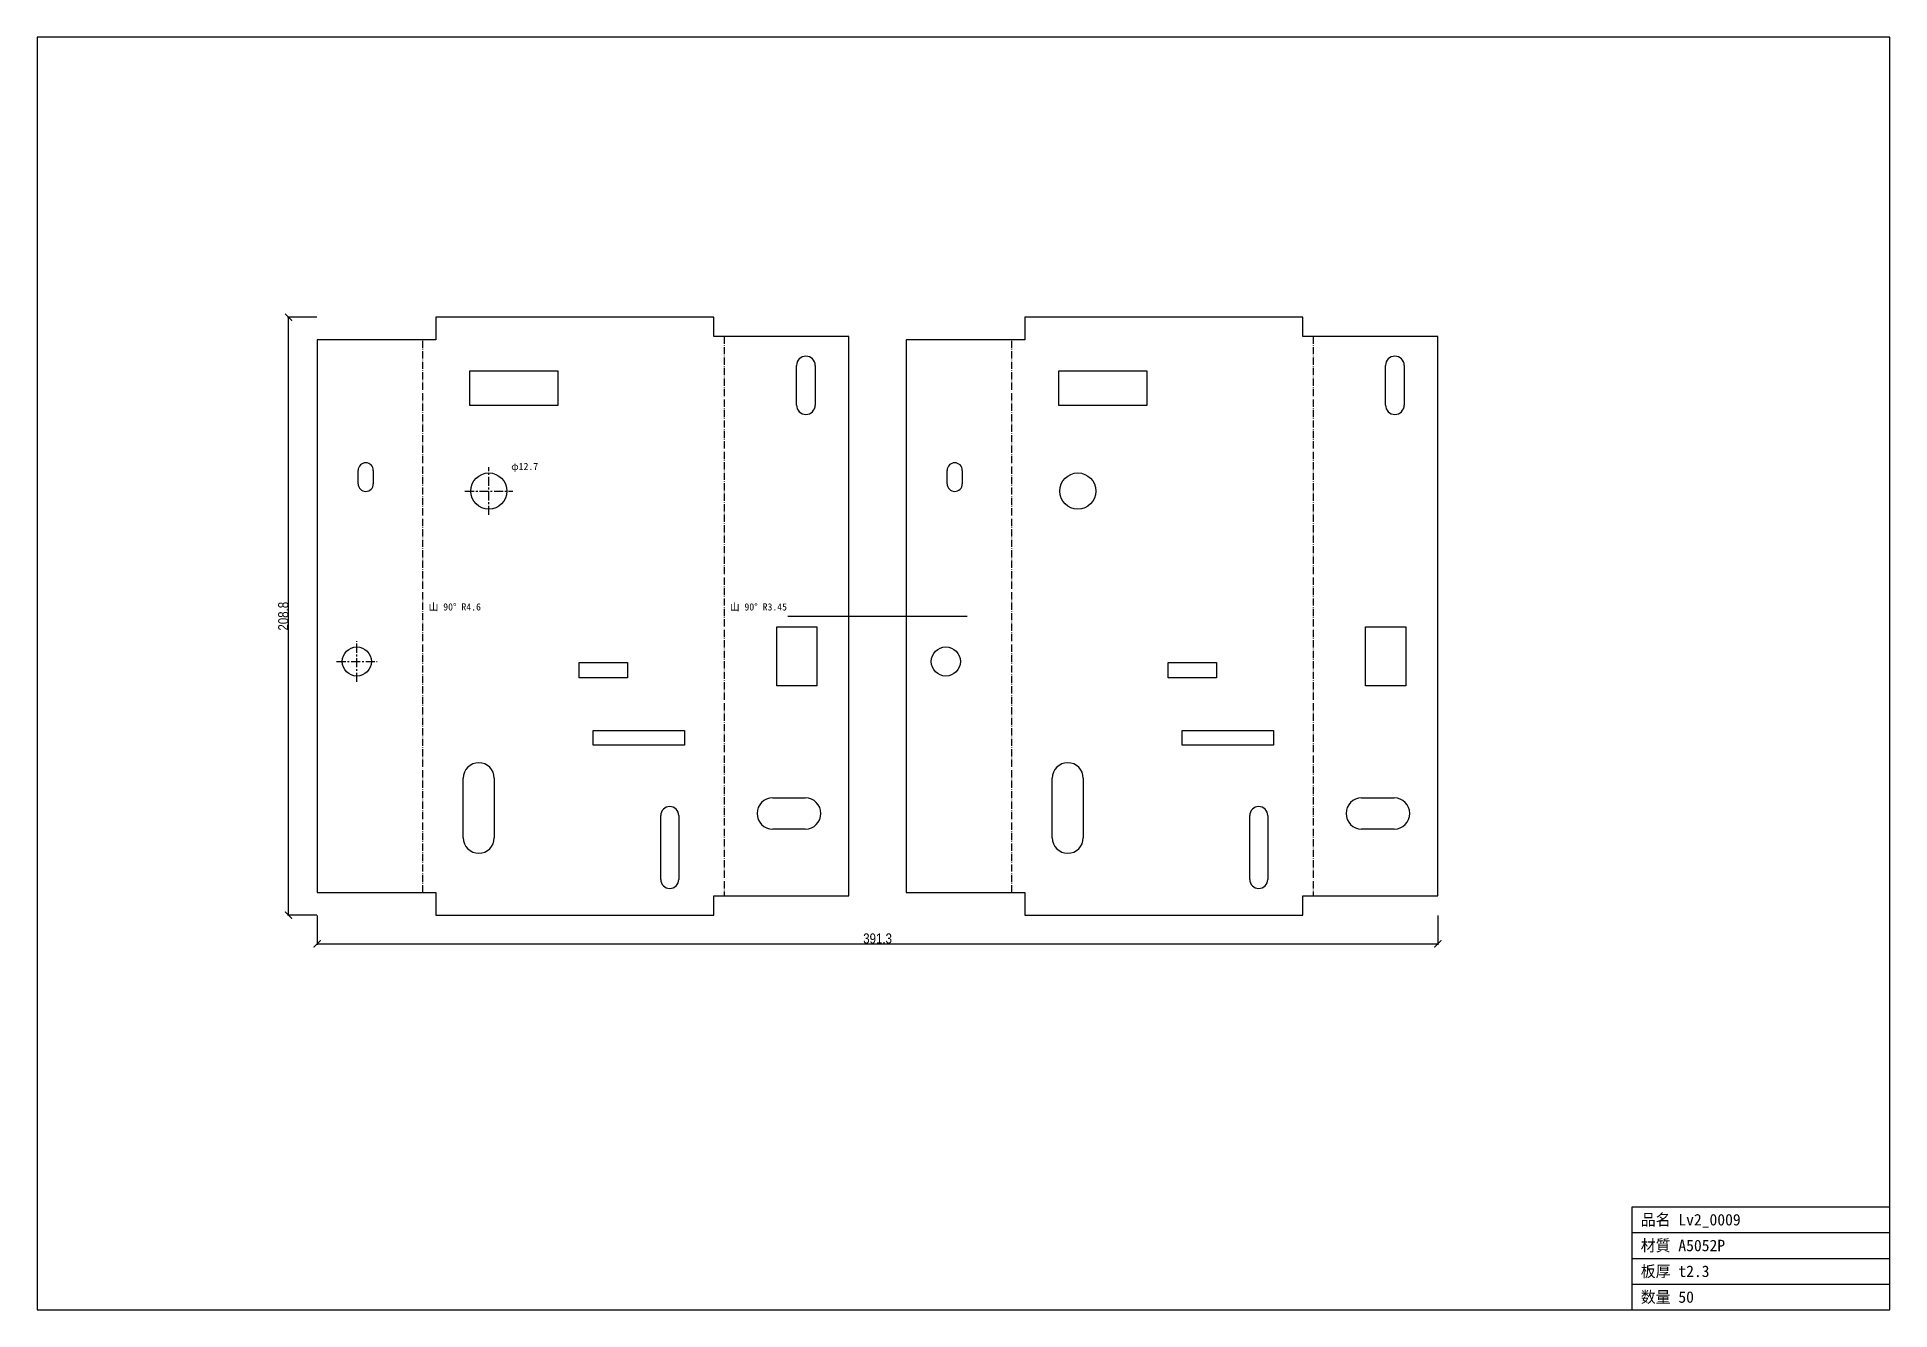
# Model space of a CAD drawing. Header units: millimetres. Extents: x -139 to 508, y -138 to 307.
import ezdxf

# ---------------------------------------------------------------- set-up
doc = ezdxf.new("R2010")
doc.units = ezdxf.units.MM
doc.linetypes.add('CENTER', pattern=[5.08, 3.175, -0.635, 0.635, -0.635])
doc.linetypes.add('DASHDOT', pattern=[3.556, 2.54, -0.508, 0, -0.508])
for name, color, linetype in [('BEND', 7, 'Continuous'), ('CENTER', 7, 'Continuous'), ('CUT', 7, 'Continuous'), ('DIM', 7, 'Continuous'), ('FRAME', 7, 'Continuous'), ('MARK', 7, 'Continuous'), ('TEXT', 7, 'Continuous')]:
    doc.layers.add(name, color=color, linetype=linetype)
doc.styles.add('OpenSansCondensed-Light', font='OpenSansCondensed-Light.ttf')
doc.dimstyles.new('EZDXF', dxfattribs={"dimtxt": 0.25, "dimasz": 0.175, "dimexe": 0.375, "dimexo": 0.125, "dimgap": 0.1, "dimtad": 1, "dimlfac": 100, "dimzin": 12, "dimdsep": 46, "dimtxsty": 'OpenSansCondensed-Light', "dimblk": 'ARCHTICK', "dimcen": 2.5, "dimazin": 3, "dimtfac": 0.5, "dimtmove": 2, "dimatfit": 3})

# ---------------------------------------------------------------- blocks, each defined once
blk = doc.blocks.new('_ARCHTICK')
at = {"color": 0, "linetype": 'BYBLOCK', "const_width": 0.15}
blk.add_lwpolyline([(-0.5, -0.5), (0.5, 0.5)], dxfattribs=at)

msp = doc.modelspace()

# ---------------------------------------------------------------- linework, layer by layer
at = {"layer": 'BEND', "color": 3, "linetype": 'DASHDOT'}
for p, q in [((-4.52, 7.9), (-4.52, 200.86)), ((100.65, 202.01), (100.65, 6.75)), ((201.13, 7.9), (201.13, 200.86)), ((306.3, 202.01), (306.3, 6.75))]:
    msp.add_line(p, q, dxfattribs=at)
at = {"layer": 'CENTER', "color": 1, "linetype": 'CENTER'}
for p, q in [((18.48, 139.74), (18.48, 156.41)), ((10.14, 148.08), (26.81, 148.08)), ((-27.6, 81.48), (-27.6, 95.63)), ((-34.68, 88.56), (-20.53, 88.56))]:
    msp.add_line(p, q, dxfattribs=at)
at = {"layer": 'CUT'}
for p, q in [((97.04, 208.76), (0, 208.76)), ((0, 208.76), (0, 200.86)), ((97.04, 202.01), (97.04, 208.76)), ((302.69, 208.76), (205.65, 208.76)), ((205.65, 208.76), (205.65, 200.86)), ((302.69, 202.01), (302.69, 208.76)), ((-41.44, 200.86), (-41.44, 7.9)), ((0, 200.86), (-41.44, 200.86)), ((144.21, 202.01), (97.04, 202.01)), ((144.21, 6.75), (144.21, 202.01)), ((164.21, 200.86), (164.21, 7.9)), ((205.65, 200.86), (164.21, 200.86)), ((349.86, 202.01), (302.69, 202.01)), ((349.86, 6.75), (349.86, 202.01)), ((11.79, 177.93), (11.79, 190.1)), ((11.79, 190.1), (42.55, 190.1)), ((42.55, 190.1), (42.55, 177.93)), ((125.93, 178.1), (125.93, 191.91)), ((132.44, 191.91), (132.44, 178.1)), ((217.44, 177.93), (217.44, 190.1)), ((217.44, 190.1), (248.2, 190.1)), ((248.2, 190.1), (248.2, 177.93)), ((331.58, 178.1), (331.58, 191.91)), ((338.09, 191.91), (338.09, 178.1)), ((42.55, 177.93), (11.79, 177.93)), ((248.2, 177.93), (217.44, 177.93)), ((-27.17, 150.62), (-27.17, 155.31)), ((-21.86, 155.31), (-21.86, 150.62)), ((178.48, 150.62), (178.48, 155.31)), ((183.79, 155.31), (183.79, 150.62)), ((118.98, 100.64), (133.05, 100.64)), ((118.98, 80.02), (118.98, 100.64)), ((133.05, 100.64), (133.05, 80.02)), ((324.62, 100.64), (338.69, 100.64)), ((324.62, 80.02), (324.62, 100.64)), ((338.69, 100.64), (338.69, 80.02)), ((49.97, 82.82), (49.97, 88.19)), ((49.97, 88.19), (66.86, 88.19)), ((66.86, 88.19), (66.86, 82.82)), ((255.62, 82.82), (255.62, 88.19)), ((255.62, 88.19), (272.51, 88.19)), ((272.51, 88.19), (272.51, 82.82)), ((66.86, 82.82), (49.97, 82.82)), ((133.05, 80.02), (118.98, 80.02)), ((272.51, 82.82), (255.62, 82.82)), ((338.69, 80.02), (324.62, 80.02)), ((54.94, 59.35), (54.94, 64.5)), ((54.94, 64.5), (86.85, 64.5)), ((86.85, 59.35), (54.94, 59.35)), ((86.85, 64.5), (86.85, 59.35)), ((260.58, 59.35), (260.58, 64.5)), ((260.58, 64.5), (292.49, 64.5)), ((292.49, 59.35), (260.58, 59.35)), ((292.49, 64.5), (292.49, 59.35)), ((9.57, 27.01), (9.57, 47.83)), ((20.37, 47.83), (20.37, 27.01)), ((215.22, 27.01), (215.22, 47.83)), ((226.02, 47.83), (226.02, 27.01)), ((117.59, 40.96), (128.97, 40.96)), ((323.23, 40.96), (334.61, 40.96)), ((78.5, 12.48), (78.5, 34.8)), ((84.78, 34.8), (84.78, 12.48)), ((284.15, 12.48), (284.15, 34.8)), ((290.43, 34.8), (290.43, 12.48)), ((128.97, 30.07), (117.59, 30.07)), ((334.61, 30.07), (323.23, 30.07)), ((-41.44, 7.9), (0, 7.9)), ((0, 7.9), (0, 0)), ((97.04, 0), (97.04, 6.75)), ((97.04, 6.75), (144.21, 6.75)), ((164.21, 7.9), (205.65, 7.9)), ((205.65, 7.9), (205.65, 0)), ((302.69, 0), (302.69, 6.75)), ((302.69, 6.75), (349.86, 6.75)), ((0, 0), (97.04, 0)), ((205.65, 0), (302.69, 0))]:
    msp.add_line(p, q, dxfattribs=at)
for centre, radius in [((18.48, 148.08), 6.33), ((224.13, 148.08), 6.33), ((-27.6, 88.56), 5.08), ((178.04, 88.56), 5.08)]:
    msp.add_circle(centre, radius, dxfattribs=at)
for centre, radius, start, end in [((129.19, 191.91), 3.26, 0, 180), ((334.83, 191.91), 3.26, 0, 180), ((129.19, 178.1), 3.26, 180, 0), ((334.83, 178.1), 3.26, 180, 0), ((-24.51, 155.31), 2.65, 0, 180), ((181.14, 155.31), 2.65, 0, 180), ((-24.51, 150.62), 2.65, 180, 0), ((181.14, 150.62), 2.65, 180, 0), ((14.97, 47.83), 5.4, 0, 180), ((220.62, 47.83), 5.4, 0, 180), ((117.59, 35.51), 5.45, 90, -90), ((128.97, 35.51), 5.45, -90, 90), ((323.23, 35.51), 5.45, 90, -90), ((334.61, 35.51), 5.45, -90, 90), ((81.64, 34.8), 3.14, 0, 180), ((287.29, 34.8), 3.14, 0, 180), ((14.97, 27.01), 5.4, 180, 0), ((220.62, 27.01), 5.4, 180, 0), ((81.64, 12.48), 3.14, 180, 0), ((287.29, 12.48), 3.14, 180, 0)]:
    msp.add_arc(centre, radius, start, end, dxfattribs=at)
at = {"layer": 'FRAME'}
for p, q in [((507.68, 306.58), (-139.26, 306.58)), ((-139.26, 306.58), (-139.26, -137.82)), ((507.68, -137.82), (507.68, 306.58)), ((417.68, -137.82), (417.68, -101.82)), ((417.68, -101.82), (507.68, -101.82)), ((417.68, -110.82), (507.68, -110.82)), ((417.68, -119.82), (507.68, -119.82)), ((417.68, -128.82), (507.68, -128.82)), ((-139.26, -137.82), (507.68, -137.82))]:
    msp.add_line(p, q, dxfattribs=at)
at = {"layer": 'MARK'}
msp.add_line((122.9, 104.38), (185.52, 104.38), dxfattribs=at)

# ---------------------------------------------------------------- texts
at = {"layer": 'TEXT'}
for s, height, p in [('φ12.7', 2.5, (26.31, 155.41)), ('山 90° R4.6', 2.5, (-2.52, 106.38)), ('山 90° R3.45', 2.5, (102.65, 106.38)), ('品名 Lv2_0009', 4, (420.68, -108.32)), ('材質 A5052P', 4, (420.68, -117.32)), ('板厚 t2.3', 4, (420.68, -126.32)), ('数量 50', 4, (420.68, -135.32))]:
    msp.add_text(s, height=height, dxfattribs=at).set_placement(p)

# ---------------------------------------------------------------- dimensions: what is measured, and where the dimension line sits
at = {"layer": 'DIM'}
msp.add_linear_dim(base=(-51.44, 0), p1=(-41.44, 0), p2=(-41.44, 208.76), angle=90, dimstyle='EZDXF', override={"dimtxt": 3.5, "dimasz": 2.5, "dimdec": 1, "dimlfac": 1}, dxfattribs=at).render()
msp.add_linear_dim(base=(-41.44, -10), p1=(-41.44, 0), p2=(349.86, 0), dimstyle='EZDXF', override={"dimtxt": 3.5, "dimasz": 2.5, "dimdec": 1, "dimlfac": 1}, dxfattribs=at).render()

doc.saveas('drawing.dxf')
